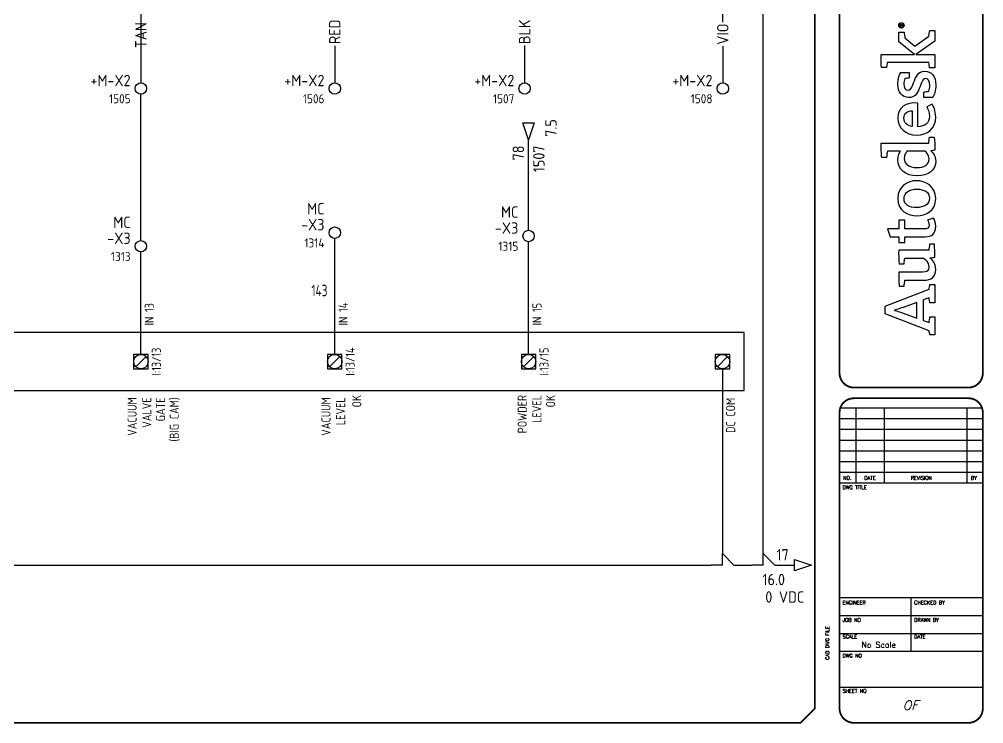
# Model space of a CAD drawing. Header units: millimetres. Extents: x 0 to 840, y 0 to 593.
# Drawn here: x 417 to 839.8, y 0.4 to 309.4 of the extents above; entities that cross this region are included whole.
import ezdxf
from ezdxf.enums import TextEntityAlignment as Align

# ---------------------------------------------------------------- set-up
doc = ezdxf.new("R2010")
doc.units = ezdxf.units.MM
doc.header["$LTSCALE"] = 10
doc.header["$MEASUREMENT"] = 0
for name, color, linetype in [('BLK_0.5mm^2', 7, 'Continuous'), ('BLU_1.5mm^2', 5, 'Continuous'), ('DESC', 150, 'Continuous'), ('GRN_2.5mm^2', 3, 'Continuous'), ('GRY_0.5mm^2', 9, 'Continuous'), ('LAYER_1', 160, 'Continuous'), ('LOC', 8, 'Continuous'), ('MISC', 7, 'Continuous'), ('RED_0.5mm^2', 1, 'Continuous'), ('SYMS', 7, 'Continuous'), ('TAGS', 150, 'Continuous'), ('TAN_0.5mm^2', 253, 'Continuous'), ('TERMS', 123, 'Continuous'), ('TITLE', 7, 'Continuous'), ('VIO_0.5mm^2', 190, 'Continuous'), ('WIRENO', 72, 'Continuous'), ('WIREREF', 52, 'Continuous'), ('WIREREF_DEST', 52, 'Continuous'), ('XREF', 7, 'Continuous')]:
    doc.layers.add(name, color=color, linetype=linetype)
doc.styles.add('ITALIC', font='ITALIC')
doc.styles.add('SIMPLEX', font='simplex')
doc.styles.add('WD_IEC', font='isocp2.shx', dxfattribs={"width": 0.9, "height": 4})

# ---------------------------------------------------------------- blocks, each defined once
blk = doc.blocks.new('PLCIO_51B4')
at = {"layer": 'SYMS', "ltscale": 25}
for p, q in [((689.53, 12.7), (-12.7, 12.7)), ((689.53, -12.7), (689.53, 12.7)), ((-12.7, -12.7), (689.53, -12.7))]:
    blk.add_line(p, q, dxfattribs=at)
at = {"layer": 'SYMS'}
for p, q in [((421.82, 3.18), (421.82, -3.18)), ((428.18, 3.18), (421.82, 3.18)), ((421.82, 3.18), (421.82, -3.18)), ((428.18, 3.18), (421.82, 3.18)), ((422.75, -2.25), (427.25, 2.25)), ((428.18, -3.18), (428.18, 3.18)), ((428.18, -3.18), (428.18, 3.18)), ((506.82, 3.18), (506.82, -3.18)), ((513.17, 3.18), (506.82, 3.18)), ((506.82, 3.18), (506.82, -3.18)), ((513.17, 3.18), (506.82, 3.18)), ((507.75, -2.25), (512.25, 2.25)), ((513.17, -3.18), (513.17, 3.18)), ((513.17, -3.18), (513.17, 3.18)), ((591.83, 3.18), (591.83, -3.18)), ((598.17, 3.18), (591.83, 3.18)), ((591.83, 3.18), (591.83, -3.18)), ((598.17, 3.18), (591.83, 3.18)), ((592.75, -2.25), (597.25, 2.25)), ((598.17, -3.18), (598.17, 3.18)), ((598.17, -3.18), (598.17, 3.18)), ((676.83, 3.18), (676.83, -3.18)), ((683.17, 3.18), (676.83, 3.18)), ((677.75, -2.25), (682.25, 2.25)), ((683.17, -3.18), (683.17, 3.18)), ((421.82, -3.18), (428.18, -3.18)), ((421.82, -3.18), (428.18, -3.18)), ((506.82, -3.18), (513.17, -3.18)), ((506.82, -3.18), (513.17, -3.18)), ((591.83, -3.18), (598.17, -3.18)), ((591.83, -3.18), (598.17, -3.18)), ((676.83, -3.18), (683.17, -3.18))]:
    blk.add_line(p, q, dxfattribs=at)
for centre in [(425, 0), (510, 0), (595, 0), (680, 0)]:
    blk.add_circle(centre, 3.17, dxfattribs=at)
at = {"ltscale": 25, "style": 'WD_IEC'}
blk.add_attdef('TAG_1', text='', height=3.17, rotation=90, dxfattribs=at).set_placement((-8.17, 0), align=Align.CENTER)
at = {"ltscale": 25, "style": 'WD_IEC', "width": 0.8}
blk.add_attdef('LOC', text='', height=3.17, rotation=90, dxfattribs=at).set_placement((-33.34, 0), align=Align.CENTER)
at = {"layer": 'SYMS', "style": 'WD_IEC', "width": 0.9}
for tag, p in [('TERMDESC09', (1.65, 15.88)), ('TERMDESC10', (86.65, 15.88)), ('TERMDESC11', (171.65, 15.88)), ('TERMDESC12', (256.65, 15.88)), ('TERMDESC13', (341.65, 15.88)), ('TERMDESC14', (426.65, 15.88)), ('TERMDESC15', (511.65, 15.88)), ('TERMDESC16', (596.65, 15.88))]:
    blk.add_attdef(tag, text='', height=3.17, rotation=90, dxfattribs=at).set_placement(p, align=Align.TOP_LEFT)
for tag, p in [('TERM09', (-4.76, 0)), ('TERM10', (80.24, 0)), ('TERM11', (165.24, 0)), ('TERM12', (250.24, 0)), ('TERM13', (335.24, 0)), ('TERM14', (420.24, 0)), ('TERM15', (505.24, 0)), ('TERM16', (590.24, 0)), ('TERM17', (675.24, 0))]:
    blk.add_attdef(tag, text='', height=3.17, rotation=90, dxfattribs=at).set_placement(p, align=Align.CENTER)
at = {"layer": 'SYMS', "style": 'WD_IEC'}
for tag, p in [('TAGA09', (4.76, 0)), ('TAGA10', (89.76, 0)), ('TAGA11', (174.76, 0)), ('TAGA12', (259.76, 0)), ('TAGA13', (344.76, 0)), ('TAGA14', (429.76, 0)), ('TAGA15', (514.76, 0)), ('TAGA16', (599.76, 0))]:
    blk.add_attdef(tag, text='', height=3.17, rotation=90, dxfattribs=at).set_placement(p, align=Align.TOP_CENTER)
at = {"layer": 'SYMS', "style": 'WD_IEC', "flags": 1}
for tag, p in [('X2TERM09', (0, 3.18)), ('X2TERM10', (85, 3.18)), ('X2TERM11', (170, 3.18)), ('X2TERM12', (255, 3.18)), ('X2TERM13', (340, 3.18)), ('X2TERM14', (425, 3.18)), ('X2TERM15', (510, 3.18)), ('X2TERM16', (595, 3.18)), ('X8TERM17', (680, -3.18))]:
    blk.add_attdef(tag, text='', height=0.254, rotation=90, dxfattribs=at).set_placement(p, align=Align.RIGHT)
at = {"layer": 'SYMS', "style": 'WD_IEC', "width": 0.9}
blk.add_attdef('TERMDESC17', text='', height=3.17, rotation=90, dxfattribs=at).set_placement((681.59, -15.88), align=Align.TOP_RIGHT)
for tag, p in [('DESCA10', (82.62, -29.37)), ('DESCB10', (86.59, -29.37)), ('DESCC10', (90.56, -29.37)), ('DESCD10', (94.53, -29.37)), ('DESCE10', (98.49, -29.37)), ('DESCA12', (252.62, -29.37)), ('DESCB12', (256.59, -29.37)), ('DESCC12', (260.56, -29.37)), ('DESCD12', (264.53, -29.37)), ('DESCE12', (268.49, -29.37)), ('DESCA14', (422.62, -29.37)), ('DESCB14', (426.59, -29.37)), ('DESCC14', (430.56, -29.37)), ('DESCD14', (434.53, -29.37)), ('DESCE14', (438.49, -29.37)), ('DESCA09', (-2.38, -29.37)), ('DESCB09', (1.59, -29.37)), ('DESCC09', (5.56, -29.37)), ('DESCD09', (9.52, -29.37)), ('DESCE09', (13.49, -29.37)), ('DESCA11', (167.62, -29.37)), ('DESCB11', (171.59, -29.37)), ('DESCC11', (175.56, -29.37)), ('DESCD11', (179.53, -29.37)), ('DESCE11', (183.49, -29.37)), ('DESCA13', (337.62, -29.37)), ('DESCB13', (341.59, -29.37)), ('DESCC13', (345.56, -29.37)), ('DESCD13', (349.53, -29.37)), ('DESCE13', (353.49, -29.37)), ('DESCA15', (507.62, -29.37)), ('DESCB15', (511.59, -29.37)), ('DESCC15', (515.56, -29.37)), ('DESCD15', (519.53, -29.37)), ('DESCE15', (523.49, -29.37)), ('DESCA16', (592.62, -29.37)), ('DESCB16', (596.59, -29.37)), ('DESCC16', (600.56, -29.37)), ('DESCD16', (604.53, -29.37)), ('DESCE16', (608.49, -29.37))]:
    blk.add_attdef(tag, text='', height=3.17, rotation=90, dxfattribs=at).set_placement(p, align=Align.RIGHT)
blk = doc.blocks.new('AI9-BLK2')
at = {"layer": 'LAYER_1', "color": 7}
blk.add_circle((0, 0), 2.03, dxfattribs=at)
blk.add_open_spline([(1.73, 0), (1.73, -1.02), (0.99, -1.75), (-0.01, -1.75), (-0.99, -1.75), (-1.73, -1.02), (-1.73, 0), (-1.73, 1.01), (-0.99, 1.75), (-0.01, 1.75), (0.99, 1.75), (1.73, 1.01), (1.73, 0)], degree=3, knots=[0, 0, 0, 0, 1, 1, 1, 2, 2, 2, 3, 3, 3, 4, 4, 4, 4], dxfattribs=at)
blk = doc.blocks.new('AI9-BLK1')
at = {"layer": 'LAYER_1', "color": 7}
for points, knots in [([(0.67, -1.05), (0.67, -1.05), (0.18, -0.36), (0.18, -0.36), (0.09, -0.24), (0.03, -0.15), (-0.06, -0.08), (0.29, -0.04), (0.5, 0.15), (0.5, 0.46), (0.5, 0.77), (0.28, 1.05), (-0.15, 1.05), (-0.15, 1.05), (-0.84, 1.05), (-0.84, 1.05), (-0.84, 1.05), (-0.84, -1.05), (-0.84, -1.05), (-0.84, -1.05), (-0.54, -1.05), (-0.54, -1.05), (-0.54, -1.05), (-0.54, -0.11), (-0.54, -0.11), (-0.37, -0.11), (-0.31, -0.16), (-0.2, -0.31), (-0.2, -0.31), (0.3, -1.05), (0.3, -1.05), (0.3, -1.05), (0.67, -1.05), (0.67, -1.05)], [0, 0, 0, 0, 1, 1, 1, 2, 2, 2, 3, 3, 3, 4, 4, 4, 5, 5, 5, 6, 6, 6, 7, 7, 7, 8, 8, 8, 9, 9, 9, 10, 10, 10, 11, 11, 11, 11]), ([(0.17, 0.46), (0.17, 0.16), (-0.08, 0.13), (-0.32, 0.13), (-0.32, 0.13), (-0.54, 0.13), (-0.54, 0.13), (-0.54, 0.13), (-0.54, 0.79), (-0.54, 0.79), (-0.54, 0.79), (-0.22, 0.79), (-0.22, 0.79), (0.06, 0.79), (0.17, 0.66), (0.17, 0.46)], [0, 0, 0, 0, 1, 1, 1, 2, 2, 2, 3, 3, 3, 4, 4, 4, 5, 5, 5, 5])]:
    blk.add_open_spline(points, degree=3, knots=knots, dxfattribs=at)
blk = doc.blocks.new('LOGO')
for points, knots in [([(35.2, 4.35), (35.2, 4.35), (22.07, 38.1), (22.07, 38.1), (22.07, 38.1), (16.08, 38.1), (16.08, 38.1), (16.08, 38.1), (3.2, 4.35), (3.2, 4.35), (2.17, 4.23), (0.92, 4), (0, 3.72), (0, 3.72), (0, 0), (0, 0), (0, 0), (13.72, 0), (13.72, 0), (13.72, 0), (13.72, 3.72), (13.72, 3.72), (12.41, 4), (10.86, 4.29), (9.49, 4.4), (9.49, 4.4), (11.09, 8.81), (11.09, 8.81), (11.09, 8.81), (26.77, 8.81), (26.77, 8.81), (26.77, 8.81), (28.39, 4.35), (28.39, 4.35), (27.02, 4.23), (25.77, 4), (24.51, 3.72), (24.51, 3.72), (24.51, 0), (24.51, 0), (24.51, 0), (38.69, 0), (38.69, 0), (38.69, 0), (38.69, 3.72), (38.69, 3.72), (37.89, 3.95), (36, 4.35), (35.2, 4.35)], [0, 0, 0, 0, 1, 1, 1, 2, 2, 2, 3, 3, 3, 4, 4, 4, 5, 5, 5, 6, 6, 6, 7, 7, 7, 8, 8, 8, 9, 9, 9, 10, 10, 10, 11, 11, 11, 12, 12, 12, 13, 13, 13, 14, 14, 14, 15, 15, 15, 16, 16, 16, 16]), ([(147.12, 4.68), (147.07, 5.37), (147.05, 6.12), (147.05, 6.92), (147.05, 6.92), (147.05, 41.08), (147.05, 41.08), (143.39, 41.25), (139.27, 41.02), (136.06, 40.68), (136.06, 40.68), (136.06, 36.96), (136.06, 36.96), (137.72, 36.84), (139.61, 36.61), (140.98, 36.38), (140.98, 36.38), (140.99, 36.38), (140.99, 36.38), (140.99, 36.38), (140.99, 26.2), (140.99, 26.2), (139.96, 27.06), (137.95, 28.38), (134.29, 28.38), (127.26, 28.38), (121.99, 22.6), (121.99, 13.79), (121.99, 4.52), (126.57, -0.69), (133.38, -0.69), (137.1, -0.69), (139.61, 1.09), (141.27, 3.09), (141.33, 2.12), (141.61, 0.63), (141.84, 0), (145.22, -0.17), (148.71, 0.06), (151.68, 0.4), (151.68, 0.4), (151.68, 4.12), (151.68, 4.12), (150.22, 4.23), (148.43, 4.45), (147.12, 4.68)], [0, 0, 0, 0, 1, 1, 1, 2, 2, 2, 3, 3, 3, 4, 4, 4, 5, 5, 5, 6, 6, 6, 7, 7, 7, 8, 8, 8, 9, 9, 9, 10, 10, 10, 11, 11, 11, 12, 12, 12, 13, 13, 13, 14, 14, 14, 15, 15, 15, 15]), ([(229.37, 4.57), (229.37, 4.57), (221.51, 15.23), (221.51, 15.23), (221.51, 15.23), (227.98, 23.01), (227.98, 23.01), (229.35, 23.12), (231.27, 23.34), (232.41, 23.63), (232.41, 23.63), (232.41, 27.69), (232.41, 27.69), (232.41, 27.69), (225.02, 27.69), (225.02, 27.69), (225.02, 27.69), (215.2, 15.61), (215.2, 15.61), (215.2, 15.61), (215.2, 41.19), (215.2, 41.19), (211.84, 41.34), (208.17, 41.17), (205.13, 40.88), (205.13, 40.88), (205.13, 36.94), (205.13, 36.94), (206.54, 36.82), (208.02, 36.64), (209.13, 36.45), (209.13, 36.45), (209.13, 4.51), (209.13, 4.51), (207.75, 4.41), (206.35, 4.21), (205.07, 3.95), (205.07, 3.95), (205.07, 0), (205.07, 0), (205.07, 0), (215.2, 0), (215.2, 0), (215.2, 0), (215.2, 14.46), (215.2, 14.46), (215.2, 14.46), (225.55, 0), (225.55, 0), (225.55, 0), (233.71, 0), (233.71, 0), (233.71, 0), (233.71, 3.82), (233.71, 3.82), (232.17, 4.17), (230.63, 4.4), (229.37, 4.57)], [0, 0, 0, 0, 1, 1, 1, 2, 2, 2, 3, 3, 3, 4, 4, 4, 5, 5, 5, 6, 6, 6, 7, 7, 7, 8, 8, 8, 9, 9, 9, 10, 10, 10, 11, 11, 11, 12, 12, 12, 13, 13, 13, 14, 14, 14, 15, 15, 15, 16, 16, 16, 17, 17, 17, 18, 18, 18, 19, 19, 19, 19]), ([(12.84, 13.84), (12.84, 13.84), (16.64, 24.31), (16.64, 24.31), (17.79, 27.46), (18.19, 28.83), (18.82, 30.89), (18.82, 30.89), (18.93, 30.89), (18.93, 30.89), (19.56, 28.89), (19.96, 27.52), (21.1, 24.31), (21.1, 24.31), (24.91, 13.84), (24.91, 13.84), (24.91, 13.84), (12.84, 13.84), (12.84, 13.84)], [0, 0, 0, 0, 1, 1, 1, 2, 2, 2, 3, 3, 3, 4, 4, 4, 5, 5, 5, 6, 6, 6, 6]), ([(70.82, 23.06), (70.82, 23.06), (70.82, 27.69), (70.82, 27.69), (70.82, 27.69), (75.28, 27.69), (75.28, 27.69), (75.28, 27.69), (75.28, 34.33), (75.28, 34.33), (75.28, 34.33), (81.35, 36.24), (81.35, 36.24), (81.35, 36.24), (81.35, 27.69), (81.35, 27.69), (81.35, 27.69), (88.04, 27.69), (88.04, 27.69), (88.04, 27.69), (88.04, 23.06), (88.04, 23.06), (88.04, 23.06), (81.35, 23.06), (81.35, 23.06), (81.35, 23.06), (81.35, 8.35), (81.35, 8.35), (81.35, 5.61), (82.09, 4.35), (84.32, 4.35), (85.98, 4.35), (87.47, 5.15), (87.98, 5.49), (87.98, 5.49), (89.7, 0.92), (89.7, 0.92), (88.67, 0.34), (86.5, -0.69), (83.24, -0.69), (77.57, -0.69), (75.28, 2.4), (75.28, 7.38), (75.28, 7.38), (75.28, 23.06), (75.28, 23.06), (75.28, 23.06), (70.82, 23.06), (70.82, 23.06)], [0, 0, 0, 0, 1, 1, 1, 2, 2, 2, 3, 3, 3, 4, 4, 4, 5, 5, 5, 6, 6, 6, 7, 7, 7, 8, 8, 8, 9, 9, 9, 10, 10, 10, 11, 11, 11, 12, 12, 12, 13, 13, 13, 14, 14, 14, 15, 15, 15, 16, 16, 16, 16]), ([(59.65, -0.06), (59.48, 0.63), (59.2, 2.57), (59.14, 3.83), (57.76, 2), (54.9, -0.74), (50.21, -0.74), (44.21, -0.74), (41.98, 3.15), (41.98, 8.07), (41.98, 8.07), (41.98, 22.94), (41.98, 22.94), (40.6, 23.17), (38.77, 23.4), (37.34, 23.51), (37.34, 23.51), (37.34, 27.29), (37.34, 27.29), (40.32, 27.57), (44.38, 27.8), (48.04, 27.63), (48.04, 27.63), (48.04, 9.33), (48.04, 9.33), (48.04, 6.24), (49.13, 4.46), (52.27, 4.46), (55.76, 4.46), (58.39, 7.89), (58.97, 8.64), (58.97, 8.64), (58.97, 23), (58.97, 23), (57.76, 23.17), (56.05, 23.4), (54.62, 23.51), (54.62, 23.51), (54.62, 27.29), (54.62, 27.29), (57.59, 27.69), (61.54, 27.8), (65.03, 27.69), (65.03, 27.69), (65.03, 4.63), (65.03, 4.63), (66.35, 4.4), (68.12, 4.18), (69.61, 4.06), (69.61, 4.06), (69.61, 0.34), (69.61, 0.34), (66.69, 0), (62.97, -0.23), (59.65, -0.06)], [0, 0, 0, 0, 1, 1, 1, 2, 2, 2, 3, 3, 3, 4, 4, 4, 5, 5, 5, 6, 6, 6, 7, 7, 7, 8, 8, 8, 9, 9, 9, 10, 10, 10, 11, 11, 11, 12, 12, 12, 13, 13, 13, 14, 14, 14, 15, 15, 15, 16, 16, 16, 17, 17, 17, 18, 18, 18, 18]), ([(104.75, -0.69), (95.2, -0.69), (91.36, 6.98), (91.36, 13.79), (91.36, 20.6), (95.08, 28.38), (104.64, 28.38), (114.13, 28.38), (118.31, 20.77), (118.31, 13.96), (118.31, 7.21), (114.25, -0.69), (104.75, -0.69)], [0, 0, 0, 0, 1, 1, 1, 2, 2, 2, 3, 3, 3, 4, 4, 4, 4]), ([(104.52, 23.63), (99.6, 23.63), (97.77, 19.45), (97.77, 13.96), (97.77, 8.47), (99.89, 4.12), (104.81, 4.12), (109.78, 4.12), (111.84, 8.24), (111.84, 13.79), (111.84, 19.28), (109.5, 23.63), (104.52, 23.63)], [0, 0, 0, 0, 1, 1, 1, 2, 2, 2, 3, 3, 3, 4, 4, 4, 4]), ([(140.99, 7.61), (140.3, 6.69), (138.18, 4.35), (135.04, 4.35), (130.46, 4.35), (128.46, 8.12), (128.46, 13.84), (128.46, 19.62), (130.92, 23.46), (135.38, 23.46), (138.3, 23.46), (139.9, 22.31), (140.99, 21.34), (140.99, 21.34), (140.99, 7.61), (140.99, 7.61)], [0, 0, 0, 0, 1, 1, 1, 2, 2, 2, 3, 3, 3, 4, 4, 4, 5, 5, 5, 5]), ([(167.59, 4.06), (171.42, 4.06), (173.77, 5.49), (175.03, 6.24), (175.03, 6.24), (177.14, 2.06), (177.14, 2.06), (175.54, 1.09), (172.57, -0.69), (167.19, -0.69), (158.15, -0.69), (153.35, 5.49), (153.35, 14.02), (153.35, 22.48), (158.9, 28.38), (166.45, 28.38), (174.57, 28.38), (178.75, 22.48), (177.89, 12.93), (177.89, 12.93), (159.75, 12.93), (159.75, 12.93), (160.04, 7.89), (162.33, 4.06), (167.59, 4.06)], [0, 0, 0, 0, 1, 1, 1, 2, 2, 2, 3, 3, 3, 4, 4, 4, 5, 5, 5, 6, 6, 6, 7, 7, 7, 8, 8, 8, 8]), ([(172, 17.28), (171.88, 20.77), (170.39, 23.74), (166.33, 23.74), (162.61, 23.74), (160.55, 21.22), (159.92, 17.28), (159.92, 17.28), (172, 17.28), (172, 17.28)], [0, 0, 0, 0, 1, 1, 1, 2, 2, 2, 3, 3, 3, 3]), ([(193.34, 16.37), (190.23, 17.59), (187.77, 18.32), (187.77, 20.51), (187.77, 22.57), (189.85, 23.75), (192.61, 23.75), (194.13, 23.75), (195.63, 23.45), (196.75, 23.05), (196.92, 21.88), (197.07, 20.09), (197.32, 19.59), (197.32, 19.59), (201.33, 19.59), (201.33, 19.59), (201.33, 19.59), (201.33, 26.12), (201.33, 26.12), (200.23, 26.79), (197.13, 28.37), (192.35, 28.37), (186.46, 28.37), (182.17, 24.96), (182.17, 20.07), (182.17, 15.66), (184.93, 13.39), (189.13, 11.89), (193.39, 10.37), (196.74, 9.33), (196.74, 7.16), (196.74, 5.06), (194.96, 3.86), (191.41, 3.86), (189.95, 3.86), (188.14, 4.14), (187.03, 4.55), (186.85, 5.85), (186.59, 7.84), (186.3, 8.37), (186.3, 8.37), (182.29, 8.37), (182.29, 8.37), (182.29, 8.37), (182.29, 1.6), (182.29, 1.6), (182.29, 1.6), (182.29, 1.6), (182.29, 1.6), (184.06, 0.46), (187.46, -0.76), (191.78, -0.76), (198.3, -0.76), (202.45, 2.57), (202.45, 7.83), (202.45, 12.53), (197.83, 14.62), (193.34, 16.37)], [0, 0, 0, 0, 1, 1, 1, 2, 2, 2, 3, 3, 3, 4, 4, 4, 5, 5, 5, 6, 6, 6, 7, 7, 7, 8, 8, 8, 9, 9, 9, 10, 10, 10, 11, 11, 11, 12, 12, 12, 13, 13, 13, 14, 14, 14, 15, 15, 15, 16, 16, 16, 17, 17, 17, 18, 18, 18, 19, 19, 19, 19])]:
    blk.add_open_spline(points, degree=3, knots=knots)
for name, p in [('AI9-BLK2', (237.56, 25.66)), ('AI9-BLK1', (237.76, 25.67))]:
    blk.add_blockref(name, p)
blk = doc.blocks.new('acade_title')
at = {"layer": 'TITLE'}
for p, q in [((776.63, 138.97), (839.44, 138.97)), ((783.7, 138.97), (783.7, 106)), ((796.26, 138.97), (796.26, 106)), ((832.38, 138.97), (832.38, 106)), ((776.63, 134.26), (839.44, 134.26)), ((776.63, 129.55), (839.44, 129.55)), ((776.63, 124.84), (839.44, 124.84)), ((776.63, 120.13), (839.44, 120.13)), ((776.63, 115.42), (839.44, 115.42)), ((776.63, 110.71), (839.44, 110.71)), ((776.63, 106), (839.44, 106)), ((765.79, 7.07), (765.79, 55.62)), ((776.63, 55.75), (839.44, 55.75)), ((808.04, 32.19), (808.04, 55.75)), ((776.63, 47.89), (839.44, 47.89)), ((776.63, 40.04), (839.44, 40.04)), ((776.63, 32.19), (839.44, 32.19)), ((776.63, 16.49), (839.44, 16.49))]:
    blk.add_line(p, q, dxfattribs=at)
at = {"layer": 'TITLE', "const_width": 0.784}
blk.add_lwpolyline([(765.79, 7.07), (765.79, 586.36), (759.5, 592.64), (7.07, 592.64), (0.79, 586.36), (0.79, 7.07), (7.07, 0.79), (759.5, 0.79)], close=True, dxfattribs=at)
at = {"layer": 'TITLE', "color": 7, "const_width": 0.784}
for points in [[(776.63, 318.88), (776.63, 154.15)], [(839.44, 318.88), (839.44, 154.15)]]:
    blk.add_lwpolyline(points, dxfattribs=at)
at = {"layer": 'TITLE', "const_width": 0.784}
for points in [[(776.63, 154.15, 0.414214), (782.91, 147.87, 0.414214)], [(833.16, 147.87, 0.414214), (839.44, 154.15, 0.414214)], [(782.91, 143.16, 0.414214), (776.63, 136.88, 0.414214)], [(839.44, 136.88, 0.414214), (833.16, 143.16, 0.414214)], [(776.63, 7.07, 0.414214), (782.91, 0.79, 0.414214)], [(833.16, 0.79, 0.414214), (839.44, 7.07, 0.414214)]]:
    blk.add_lwpolyline(points, format="xyb", dxfattribs=at)
for points in [[(782.91, 147.87), (833.16, 147.87)], [(782.91, 143.16), (833.16, 143.16)], [(776.63, 136.88), (776.63, 7.07)], [(839.44, 136.88), (839.44, 7.07)], [(782.91, 0.79), (833.16, 0.79)]]:
    blk.add_lwpolyline(points, dxfattribs=at)
at = {"xscale": 0.571500000000015, "yscale": 0.571500000000015, "zscale": 0.571500000000015, "rotation": 90}
blk.add_blockref('LOGO', (818.39, 170.97), dxfattribs=at)
at = {"layer": 'TITLE', "color": 1}
for s, height, style, p in [('NO.', 1.57, 'SIMPLEX', (780.03, 108.22)), ('DATE', 1.57, 'SIMPLEX', (789.98, 108.22)), ('REVISION', 1.57, 'SIMPLEX', (812.49, 108.22)), ('BY', 1.57, 'SIMPLEX', (835.52, 108.22)), ('OF', 4, 'ITALIC', (807.77, 8.51))]:
    blk.add_text(s, height=height, dxfattribs=dict(at, style=style)).set_placement(p, align=Align.MIDDLE)
at = {"layer": 'TITLE', "color": 1, "style": 'SIMPLEX'}
for s, p in [('DWG TITLE', (777.94, 103.25)), ('ENGINEER', (777.94, 52.74)), ('CHECKED BY', (809.35, 52.74)), ('JOB NO', (777.94, 45.15)), ('DRAWN BY', (809.35, 45.15)), ('SCALE', (777.94, 37.82)), ('DATE', (809.35, 37.82)), ('DWG NO', (777.94, 29.44)), ('SHEET NO', (777.94, 14))]:
    blk.add_text(s, height=1.57, dxfattribs=at).set_placement(p)
blk.add_text('CAD DWG FILE', height=1.5703, rotation=90, dxfattribs=at).set_placement((772.05, 28.4))
at = {"layer": 'TITLE', "color": 1, "style": 'ITALIC'}
for tag, height, p in [('TITLE#1', 3, (806.47, 85.58)), ('TITLE#2', 3, (806.47, 80.5)), ('TITLE#3', 3, (806.47, 75.41)), ('TITLE#4', 3, (806.47, 70.33)), ('DWG#', 4, (806.47, 20.76))]:
    blk.add_attdef(tag, text='', height=height, dxfattribs=at).set_placement(p, align=Align.CENTER)
at = {"layer": 'TITLE', "color": 1, "style": 'SIMPLEX'}
blk.add_attdef('CAD#', (772.63, 49.19), '', height=2.5, rotation=90, dxfattribs=at)
at = {"layer": 'TITLE', "color": 1}
for tag, p, height, style in [('ENGINEER', (783.37, 49.19), 2.5, 'ITALIC'), ('CHKDBY', (813.2, 49.2), 2.5, 'ITALIC'), ('JOB#', (789.06, 41.3), 2.5, 'SIMPLEX'), ('DRAWNBY', (814.95, 41.3), 2.5, 'ITALIC'), ('SCALE', (786.29, 33.76), 2.5, 'SIMPLEX'), ('DATE', (812.8, 33.76), 2.5, 'SIMPLEX'), ('SHTS', (815.9, 6.29), 4, 'ITALIC')]:
    blk.add_attdef(tag, p, '', height=height, dxfattribs=dict(at, style=style))
at = {"layer": 'TITLE', "color": 1, "style": 'ITALIC'}
blk.add_attdef('SH#', text='', height=4, dxfattribs=at).set_placement((799.54, 6.29), align=Align.RIGHT)
at = {"layer": 'TITLE', "color": 7, "flags": 9}
blk.add_attdef('WD_TB', (782.91, 0.79), '', height=3.14, dxfattribs=at)
blk = doc.blocks.new('HA1D2')
blk.add_lwpolyline([(0, 0), (-1.25, 3.75), (1.25, 3.75)], close=True)
at = {"style": 'WD_IEC'}
blk.add_attdef('XREF', text='', height=2.5, rotation=90, dxfattribs=at).set_placement((0, 5), align=Align.MIDDLE_LEFT)
at = {"style": 'WD_IEC', "flags": 1}
blk.add_attdef('SIGCODE', text='', height=1, dxfattribs=at).set_placement((-2.5, 1.8), align=Align.RIGHT)
blk.add_attdef('X8TERM01', (0, 0), '', height=0.32, dxfattribs=at)
at = {"style": 'WD_IEC', "flags": 8}
blk.add_attdef('WIRENO', text='', height=2.5, rotation=90, dxfattribs=at).set_placement((-1, -1.25), align=Align.RIGHT)
at = {"style": 'WD_IEC'}
blk.add_attdef('DESC1', text='', height=2.5, rotation=90, dxfattribs=at).set_placement((1, -1.25), align=Align.TOP_RIGHT)
blk = doc.blocks.new('VT0_LGENERIC')
at = {"style": 'WD_IEC'}
blk.add_attdef('COLOR', text='', height=2.5, rotation=90, dxfattribs=at).set_placement((0, 0), align=Align.MIDDLE_CENTER)
at = {"style": 'WD_IEC', "flags": 1}
for tag, p in [('X2TERM01', (0, 4)), ('X8TERM01', (0, -4))]:
    blk.add_attdef(tag, p, '', height=0.16, rotation=90, dxfattribs=at)
at = {"style": 'WD_IEC'}
for tag, p in [('X2_TINY_DOT_DONT_REMOVE', (0, 4)), ('X8_TINY_DOT_DONT_REMOVE', (0, -4))]:
    blk.add_attdef(tag, p, '', height=0.0001, rotation=90, dxfattribs=at)
blk = doc.blocks.new('HA1S1')
blk.add_lwpolyline([(0, 1.25), (3.75, 0), (0, -1.25)], close=True)
at = {"style": 'WD_IEC'}
for tag, height, flags, p in [('WIRENO', 2.5, 8, (-1.25, 1)), ('SIGCODE', 1, 1, (5, 1.8))]:
    blk.add_attdef(tag, text='', height=height, dxfattribs=dict(at, flags=flags)).set_placement(p, align=Align.RIGHT)
at = {"style": 'WD_IEC', "flags": 1}
blk.add_attdef('X4TERM01', (0, 0), '', height=0.32, dxfattribs=at)
at = {"style": 'WD_IEC'}
blk.add_attdef('XREF', text='', height=2.5, dxfattribs=at).set_placement((5, 0), align=Align.MIDDLE_LEFT)
blk.add_attdef('DESC1', text='', height=2.5, dxfattribs=at).set_placement((-1.25, -1), align=Align.TOP_RIGHT)
blk = doc.blocks.new('VT0002')
blk.add_circle((0, 0), 1.25)
at = {"style": 'WD_IEC', "flags": 1}
for tag, p, height in [('ASSYCODE', (2.75, 10.75), 1), ('CATDESC', (2.75, 9.25), 1), ('MFG', (2.75, 7.25), 1.5), ('CAT', (2.75, 4.75), 1.5), ('X2PIN01', (0, 2.25), 0.25), ('X2TERMDESC01', (0, 1.75), 0.4), ('X4PIN01', (-1.25, 1), 0.25), ('X4TERM01', (-1.25, 0), 0.25), ('X4TERMDESC01', (-1.25, 0.5), 0.4), ('STRIPSEQ', (0, 0), 0.025), ('X2TERM01', (0, 1.25), 0.25), ('X8PIN01', (0, -0.25), 0.25), ('X1PIN01', (1.25, 1), 0.25), ('X1TERM01', (1.25, 0), 0.25), ('X1TERMDESC01', (1.25, 0.5), 0.4), ('LINKTERM', (0, -0.04), 0.025), ('X8TERM01', (0, -1.25), 0.25), ('X8TERMDESC01', (0, -0.75), 0.4)]:
    blk.add_attdef(tag, p, '', height=height, dxfattribs=at)
at = {"style": 'WD_IEC'}
for tag, p in [('INST', (-2.25, 6.5)), ('LOC', (-2.25, 3.5)), ('DESC1', (-2.25, -6.25)), ('DESC2', (-2.25, -9.25)), ('DESC3', (-2.25, -12.25))]:
    blk.add_attdef(tag, text='', height=2.5, dxfattribs=at).set_placement(p, align=Align.RIGHT)
at = {"style": 'WD_IEC', "flags": 8}
for tag, height, p in [('TAGSTRIP', 2.5, (-2.25, 0.5)), ('TERM01', 2, (-2.25, -3.25))]:
    blk.add_attdef(tag, text='', height=height, dxfattribs=at).set_placement(p, align=Align.RIGHT)
blk = doc.blocks.new('WD_WNV')
at = {"linetype": 'Continuous', "style": 'WD_IEC', "width": 0.8}
blk.add_attdef('WIRENO', text='', height=2.5, dxfattribs=at).set_placement((-1.6, 0), align=Align.MIDDLE_RIGHT)
at = {"style": 'WD_IEC', "flags": 1}
for tag, p in [('W08USER', (-1, 0.375)), ('W04USER', (-1, 0.875)), ('W05USER', (-1, 0.75)), ('W09USER', (-1, 0.25)), ('W03USER', (-1, 1)), ('W06USER', (-1, 0.625)), ('W07USER', (-1, 0.5)), ('W02USER', (-1, 1.125)), ('W01USER', (-1, 1.25)), ('W10USER', (-1, 0.125))]:
    blk.add_attdef(tag, text='', height=0.08, dxfattribs=at).set_placement(p, align=Align.CENTER)
blk = doc.blocks.new('HT0_124')
for p, q in [((0, 0), (0, 2.5)), ((0, 2.5), (2.5, 0)), ((0, 0), (-2.5, 0))]:
    blk.add_line(p, q)
at = {"style": 'WD_IEC', "flags": 1}
for tag, p in [('X2TERM01', (0, 2.5)), ('X4TERM01', (-2.5, 0)), ('WDWSEQ', (1.6, 1.48)), ('X1TERM01', (2.5, 0))]:
    blk.add_attdef(tag, p, '', height=0.4, dxfattribs=at)
blk = doc.blocks.new('VT0_124')
for p, q in [((0, 0), (0, 2.5)), ((0, 2.5), (2.5, 0)), ((0, 0), (-2.5, 0))]:
    blk.add_line(p, q)
at = {"style": 'WD_IEC', "flags": 1}
for tag, p in [('X2TERM01', (0, 2.5)), ('X4TERM01', (-2.5, 0)), ('WDWSEQ', (1.6, 1.48)), ('X1TERM01', (2.5, 0))]:
    blk.add_attdef(tag, p, '', height=0.4, dxfattribs=at)

msp = doc.modelspace()

# ---------------------------------------------------------------- linework, layer by layer
at = {"layer": 'BLK_0.5mm^2', "ltscale": 25}
msp.add_line((638.54, 297.85), (638.54, 281.54), dxfattribs=at)
at = {"layer": 'BLU_1.5mm^2', "ltscale": 25}
for p, q in [((470.29, 212.34), (470.29, 276.54)), ((640.29, 216.83), (640.29, 256.54))]:
    msp.add_line(p, q, dxfattribs=at)
at = {"layer": 'GRN_2.5mm^2', "ltscale": 25}
for p, q in [((743.18, 75), (743.18, 320)), ((725.29, 156.07), (725.29, 75)), ((25.55, 70), (720.29, 70)), ((730.29, 70), (738.18, 70)), ((748.18, 70), (756.85, 70))]:
    msp.add_line(p, q, dxfattribs=at)
at = {"layer": 'GRY_0.5mm^2', "ltscale": 25}
msp.add_line((555.29, 218.3), (555.29, 218.42), dxfattribs=at)
at = {"layer": 'GRY_0.5mm^2'}
for p, q in [((555.29, 162.42), (555.29, 213.3)), ((640.29, 162.42), (640.29, 211.83)), ((470.29, 162.42), (470.29, 207.34))]:
    msp.add_line(p, q, dxfattribs=at)
at = {"layer": 'RED_0.5mm^2', "ltscale": 25}
msp.add_line((555.29, 297.72), (555.29, 281.54), dxfattribs=at)
at = {"layer": 'TAN_0.5mm^2', "ltscale": 25}
msp.add_line((470.29, 381.29), (470.29, 281.54), dxfattribs=at)
at = {"layer": 'VIO_0.5mm^2', "ltscale": 25}
for p, q in [((725.42, 308.14), (725.42, 381.3)), ((725.42, 297.64), (725.42, 281.54))]:
    msp.add_line(p, q, dxfattribs=at)

# ---------------------------------------------------------------- block references
at = {"layer": 'GRN_2.5mm^2', "ltscale": 25, "xscale": 2, "yscale": 2, "zscale": 2}
for name, p in [('VT0_124', (725.29, 70)), ('HT0_124', (743.18, 70))]:
    msp.add_blockref(name, p, dxfattribs=at)
at = {"layer": 'SYMS', "ltscale": 25}
ref = msp.add_blockref('acade_title', (0, 0), dxfattribs=at)
ref.add_attrib('SCALE', 'No Scale', (786.29, 33.76), dxfattribs={"layer": 'MISC', "color": 1, "height": 2.5, "style": 'SIMPLEX'})
ref = msp.add_blockref('VT0_LGENERIC', (555.29, 303.87), dxfattribs=dict(at, xscale=2, yscale=2, zscale=2))
ref.add_attrib('COLOR', 'RED', dxfattribs={"layer": 'MISC', "height": 5, "rotation": 90, "style": 'WD_IEC'}).set_placement((555.29, 303.87), align=Align.MIDDLE_CENTER)
ref = msp.add_blockref('VT0_LGENERIC', (638.54, 303.87), dxfattribs=dict(at, xscale=2, yscale=2, zscale=2))
ref.add_attrib('COLOR', 'BLK', dxfattribs={"layer": 'MISC', "height": 5, "rotation": 90, "style": 'WD_IEC'}).set_placement((638.54, 303.87), align=Align.MIDDLE_CENTER)
ref = msp.add_blockref('VT0_LGENERIC', (470.29, 302.4), dxfattribs=dict(at, xscale=2, yscale=2, zscale=2))
ref.add_attrib('COLOR', 'TAN', dxfattribs={"layer": 'MISC', "height": 5, "rotation": 90, "style": 'WD_IEC'}).set_placement((470.29, 302.4), align=Align.MIDDLE_CENTER)
ref = msp.add_blockref('VT0_LGENERIC', (725.42, 302.89), dxfattribs=dict(at, xscale=2, yscale=2, zscale=2))
ref.add_attrib('COLOR', 'VIO', dxfattribs={"layer": 'MISC', "height": 5, "rotation": 90, "style": 'WD_IEC'}).set_placement((725.42, 302.89), align=Align.MIDDLE_CENTER)
ref = msp.add_blockref('VT0002', (470.29, 279.04), dxfattribs=dict(at, xscale=2, yscale=2, zscale=2))
ref.add_attrib('TERM01', '1505', dxfattribs={"layer": 'TERMS', "height": 4, "style": 'WD_IEC', "flags": 8}).set_placement((465.79, 272.54), align=Align.RIGHT)
ref.add_attrib('TAGSTRIP', '+M-X2', dxfattribs={"layer": 'TAGS', "height": 5, "style": 'WD_IEC', "flags": 8}).set_placement((465.79, 280.04), align=Align.RIGHT)
ref = msp.add_blockref('VT0002', (555.29, 279.04), dxfattribs=dict(at, xscale=2, yscale=2, zscale=2))
ref.add_attrib('TERM01', '1506', dxfattribs={"layer": 'TERMS', "height": 4, "style": 'WD_IEC', "flags": 8}).set_placement((550.79, 272.54), align=Align.RIGHT)
ref.add_attrib('TAGSTRIP', '+M-X2', dxfattribs={"layer": 'TAGS', "height": 5, "style": 'WD_IEC', "flags": 8}).set_placement((550.79, 280.04), align=Align.RIGHT)
ref = msp.add_blockref('VT0002', (638.54, 279.04), dxfattribs=dict(at, xscale=2, yscale=2, zscale=2))
ref.add_attrib('TERM01', '1507', dxfattribs={"layer": 'TERMS', "height": 4, "style": 'WD_IEC', "flags": 8}).set_placement((634.04, 272.54), align=Align.RIGHT)
ref.add_attrib('TAGSTRIP', '+M-X2', dxfattribs={"layer": 'TAGS', "height": 5, "style": 'WD_IEC', "flags": 8}).set_placement((634.04, 280.04), align=Align.RIGHT)
ref = msp.add_blockref('VT0002', (725.42, 279.04), dxfattribs=dict(at, xscale=2, yscale=2, zscale=2))
ref.add_attrib('TERM01', '1508', dxfattribs={"layer": 'TERMS', "height": 4, "style": 'WD_IEC', "flags": 8}).set_placement((720.92, 272.54), align=Align.RIGHT)
ref.add_attrib('TAGSTRIP', '+M-X2', dxfattribs={"layer": 'TAGS', "height": 5, "style": 'WD_IEC', "flags": 8}).set_placement((720.92, 280.04), align=Align.RIGHT)
ref = msp.add_blockref('HA1D2', (640.29, 256.54), dxfattribs=dict(at, xscale=2, yscale=2, zscale=2))
ref.add_attrib('XREF', '7.5', dxfattribs={"layer": 'XREF', "height": 5, "rotation": 90, "style": 'WD_IEC'}).set_placement((650.07, 257.86), align=Align.MIDDLE_LEFT)
ref.add_attrib('DESC1', '1507', dxfattribs={"layer": 'DESC', "height": 5, "rotation": 90, "style": 'WD_IEC'}).set_placement((642.29, 254.04), align=Align.TOP_RIGHT)
ref.add_attrib('WIRENO', '78', dxfattribs={"layer": 'WIREREF_DEST', "height": 5, "rotation": 90, "style": 'WD_IEC', "flags": 8}).set_placement((638.29, 254.04), align=Align.RIGHT)
ref = msp.add_blockref('VT0002', (555.29, 215.8), dxfattribs=dict(at, xscale=2, yscale=2, zscale=2))
ref.add_attrib('TERM01', '1314', dxfattribs={"layer": 'TERMS', "height": 4, "style": 'WD_IEC', "flags": 8}).set_placement((550.79, 209.3), align=Align.RIGHT)
ref.add_attrib('LOC', 'MC', dxfattribs={"layer": 'LOC', "height": 5, "style": 'WD_IEC'}).set_placement((550.79, 223.8), align=Align.RIGHT)
ref.add_attrib('TAGSTRIP', '-X3', dxfattribs={"layer": 'TAGS', "height": 5, "style": 'WD_IEC', "flags": 8}).set_placement((550.79, 216.8), align=Align.RIGHT)
ref = msp.add_blockref('VT0002', (640.29, 214.33), dxfattribs=dict(at, xscale=2, yscale=2, zscale=2))
ref.add_attrib('TERM01', '1315', dxfattribs={"layer": 'TERMS', "height": 4, "style": 'WD_IEC', "flags": 8}).set_placement((635.79, 207.83), align=Align.RIGHT)
ref.add_attrib('LOC', 'MC', dxfattribs={"layer": 'LOC', "height": 5, "style": 'WD_IEC'}).set_placement((635.79, 222.33), align=Align.RIGHT)
ref.add_attrib('TAGSTRIP', '-X3', dxfattribs={"layer": 'TAGS', "height": 5, "style": 'WD_IEC', "flags": 8}).set_placement((635.79, 215.33), align=Align.RIGHT)
ref = msp.add_blockref('VT0002', (470.29, 209.84), dxfattribs=dict(at, xscale=2, yscale=2, zscale=2))
ref.add_attrib('TERM01', '1313', dxfattribs={"layer": 'TERMS', "height": 4, "style": 'WD_IEC', "flags": 8}).set_placement((465.79, 203.34), align=Align.RIGHT)
ref.add_attrib('LOC', 'MC', dxfattribs={"layer": 'LOC', "height": 5, "style": 'WD_IEC'}).set_placement((465.79, 217.84), align=Align.RIGHT)
ref.add_attrib('TAGSTRIP', '-X3', dxfattribs={"layer": 'TAGS', "height": 5, "style": 'WD_IEC', "flags": 8}).set_placement((465.79, 210.84), align=Align.RIGHT)
ref = msp.add_blockref('PLCIO_51B4', (45.29, 159.24), dxfattribs=at)
ref.add_attrib('TAGA14', 'I:13/13', dxfattribs={"layer": 'TAGS', "ltscale": 25, "height": 4, "rotation": 90, "style": 'WD_IEC', "width": 0.9}).set_placement((475.05, 159.24), align=Align.TOP_CENTER)
ref.add_attrib('DESCA14', 'VACUUM', dxfattribs={"layer": 'DESC', "ltscale": 25, "height": 4, "rotation": 90, "style": 'WD_IEC', "width": 0.9}).set_placement((468.44, 143.56), align=Align.RIGHT)
ref.add_attrib('DESCB14', 'VALVE', dxfattribs={"layer": 'DESC', "ltscale": 25, "height": 4, "rotation": 90, "style": 'WD_IEC', "width": 0.9}).set_placement((474.87, 143.56), align=Align.RIGHT)
ref.add_attrib('TERMDESC14', 'IN 13', dxfattribs={"layer": 'TERMS', "ltscale": 25, "height": 4, "rotation": 90, "style": 'WD_IEC', "width": 0.9}).set_placement((471.95, 175.12), align=Align.TOP_LEFT)
ref.add_attrib('DESCC14', 'GATE', dxfattribs={"layer": 'DESC', "ltscale": 25, "height": 4, "rotation": 90, "style": 'WD_IEC', "width": 0.9}).set_placement((480.89, 143.56), align=Align.RIGHT)
ref.add_attrib('DESCD14', '(BIG CAM)', dxfattribs={"layer": 'DESC', "ltscale": 25, "height": 4, "rotation": 90, "style": 'WD_IEC', "width": 0.9}).set_placement((486.91, 143.56), align=Align.RIGHT)
ref.add_attrib('TAGA15', 'I:13/14', dxfattribs={"layer": 'TAGS', "ltscale": 25, "height": 4, "rotation": 90, "style": 'WD_IEC', "width": 0.9}).set_placement((560.05, 159.24), align=Align.TOP_CENTER)
ref.add_attrib('DESCA15', 'VACUUM', dxfattribs={"layer": 'DESC', "ltscale": 25, "height": 4, "rotation": 90, "style": 'WD_IEC', "width": 0.9}).set_placement((553.44, 143.56), align=Align.RIGHT)
ref.add_attrib('DESCB15', 'LEVEL', dxfattribs={"layer": 'DESC', "ltscale": 25, "height": 4, "rotation": 90, "style": 'WD_IEC', "width": 0.9}).set_placement((559.87, 143.56), align=Align.RIGHT)
ref.add_attrib('TERMDESC15', 'IN 14', dxfattribs={"layer": 'TERMS', "ltscale": 25, "height": 4, "rotation": 90, "style": 'WD_IEC', "width": 0.9}).set_placement((556.95, 175.12), align=Align.TOP_LEFT)
ref.add_attrib('DESCC15', 'OK', dxfattribs={"layer": 'DESC', "ltscale": 25, "height": 4, "rotation": 90, "style": 'WD_IEC', "width": 0.9}).set_placement((566.94, 144.61), align=Align.RIGHT)
ref.add_attrib('TAGA16', 'I:13/15', dxfattribs={"layer": 'TAGS', "ltscale": 25, "height": 4, "rotation": 90, "style": 'WD_IEC', "width": 0.9}).set_placement((645.05, 159.24), align=Align.TOP_CENTER)
ref.add_attrib('DESCA16', 'POWDER', dxfattribs={"layer": 'DESC', "ltscale": 25, "height": 4, "rotation": 90, "style": 'WD_IEC', "width": 0.9}).set_placement((639.49, 144.61), align=Align.RIGHT)
ref.add_attrib('DESCB16', 'LEVEL', dxfattribs={"layer": 'DESC', "ltscale": 25, "height": 4, "rotation": 90, "style": 'WD_IEC', "width": 0.9}).set_placement((645.92, 144.61), align=Align.RIGHT)
ref.add_attrib('TERMDESC16', 'IN 15', dxfattribs={"layer": 'TERMS', "ltscale": 25, "height": 4, "rotation": 90, "style": 'WD_IEC', "width": 0.9}).set_placement((641.95, 175.12), align=Align.TOP_LEFT)
ref.add_attrib('DESCC16', 'OK', dxfattribs={"layer": 'DESC', "ltscale": 25, "height": 4, "rotation": 90, "style": 'WD_IEC', "width": 0.9}).set_placement((651.94, 144.61), align=Align.RIGHT)
ref.add_attrib('TERMDESC17', 'DC COM', dxfattribs={"layer": 'TERMS', "ltscale": 25, "height": 4, "rotation": 90, "style": 'WD_IEC', "width": 0.9}).set_placement((726.88, 143.37), align=Align.TOP_RIGHT)
ref = msp.add_blockref('HA1S1', (756.85, 70), dxfattribs=dict(at, xscale=2, yscale=2, zscale=2))
ref.add_attrib('XREF', '16.0', dxfattribs={"layer": 'XREF', "height": 5, "style": 'WD_IEC'}).set_placement((742.8, 63.65), align=Align.MIDDLE_LEFT)
ref.add_attrib('DESC1', '0 VDC', dxfattribs={"layer": 'DESC', "height": 5, "style": 'WD_IEC'}).set_placement((761.15, 58.48), align=Align.TOP_RIGHT)
ref.add_attrib('WIRENO', '17', dxfattribs={"layer": 'WIREREF', "height": 5, "style": 'WD_IEC', "flags": 8}).set_placement((754.35, 72), align=Align.RIGHT)
at = {"layer": 'WIRENO', "ltscale": 25}
ref = msp.add_blockref('WD_WNV', (555.29, 190.42), dxfattribs=dict(at, xscale=2, yscale=2, zscale=2))
ref.add_attrib('WIRENO', '143', dxfattribs={"linetype": 'Continuous', "height": 5, "style": 'WD_IEC', "width": 0.8}).set_placement((552.09, 190.42), align=Align.MIDDLE_RIGHT)

doc.saveas('drawing.dxf')
